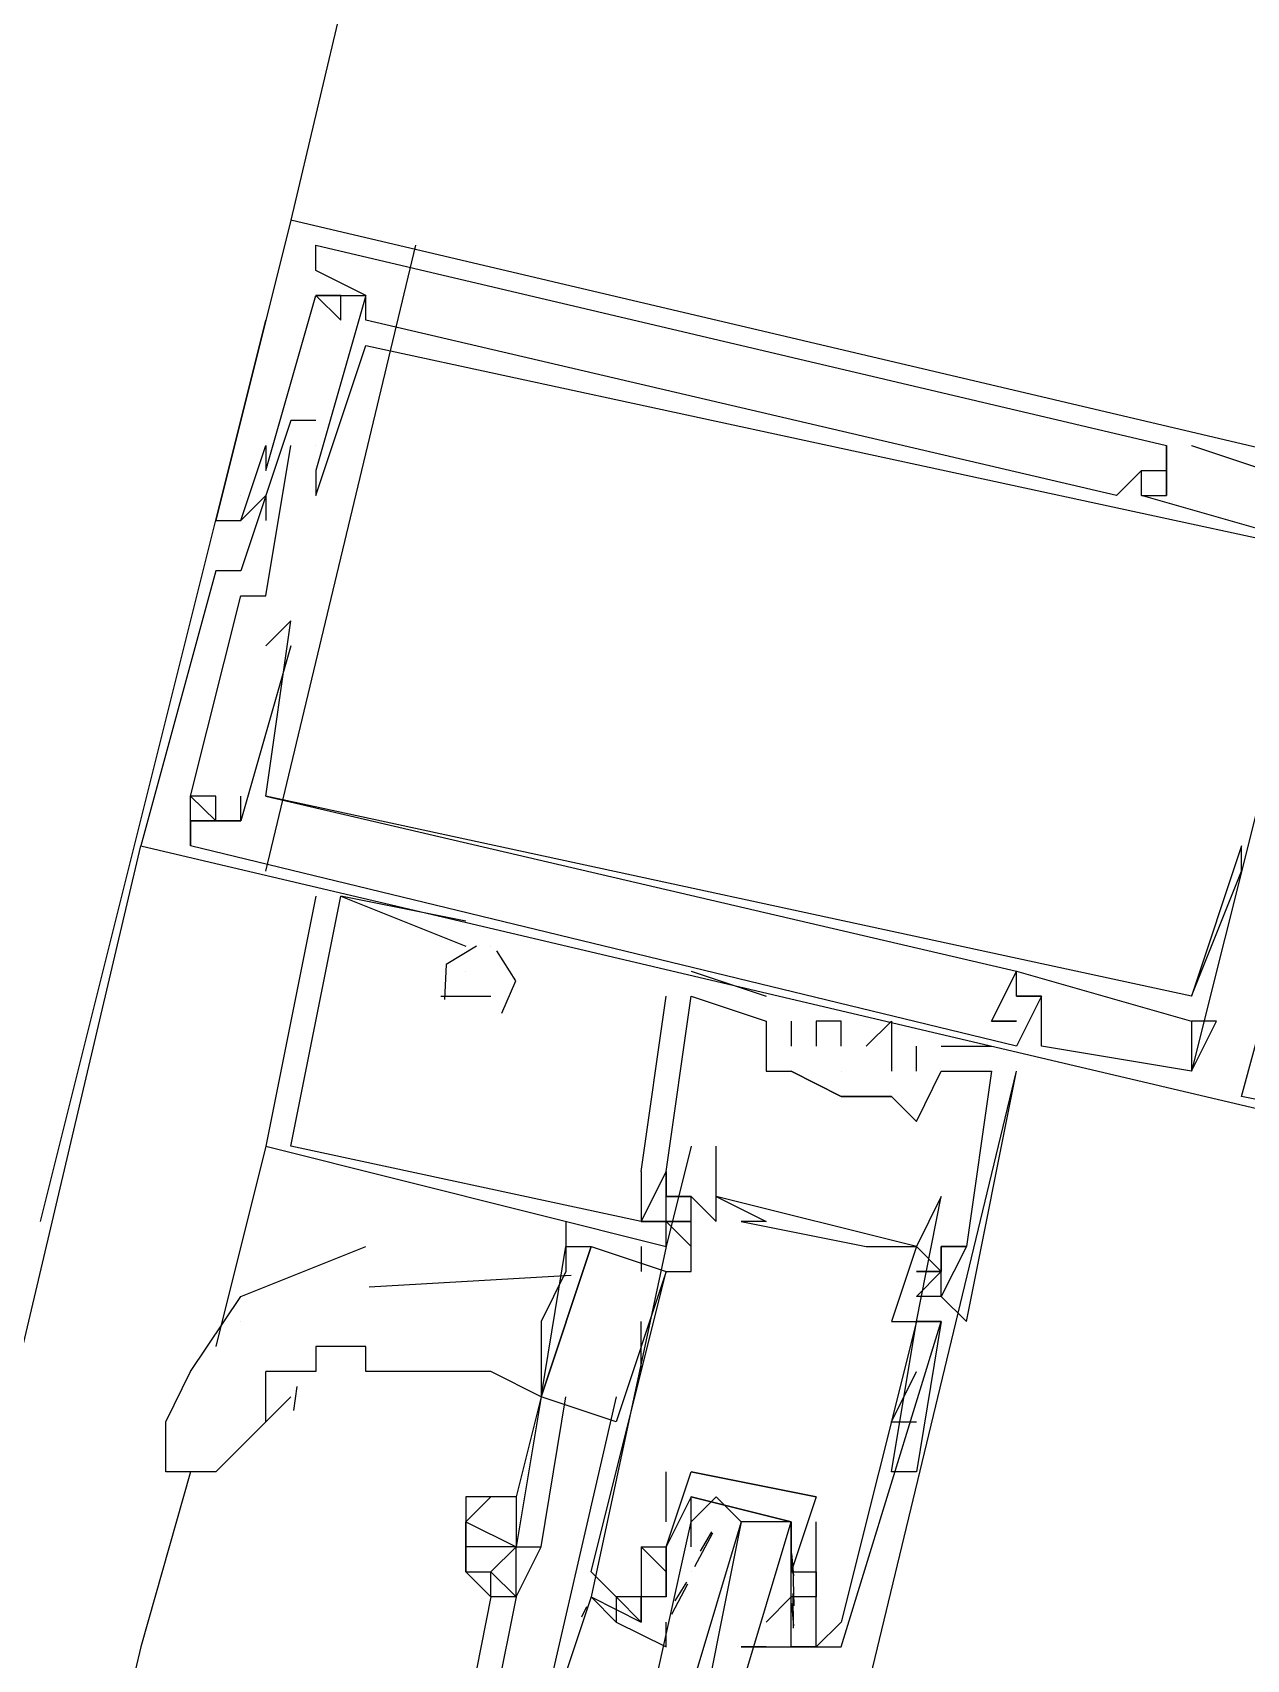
# Model space of a CAD drawing. Header units: feet. Extents: x -84 to 198, y -22 to 181.
# Drawn here: x 88.289 to 88.936, y 22.704 to 23.571 of the extents above; entities that cross this region are included whole.
import ezdxf

# ---------------------------------------------------------------- set-up
doc = ezdxf.new("R2010")
doc.units = ezdxf.units.FT
doc.layers.add('A-LINEA', color=7, linetype='CONTINUOUS')

msp = doc.modelspace()

# ---------------------------------------------------------------- linework, layer by layer
at = {"layer": 'A-LINEA'}
for p, q in [((89.24, 26.9111), (88.4267, 23.4711)), ((88.4267, 23.4711), (88.4267, 23.4711)), ((88.4267, 23.4711), (88.4267, 23.4711)), ((88.4267, 23.4711), (88.4267, 23.4711)), ((88.4133, 23.1244), (88.4933, 23.4578)), ((88.44, 23.4444), (88.44, 23.4578)), ((88.44, 23.4444), (88.44, 23.4578)), ((88.44, 23.4444), (88.44, 23.4578)), ((88.44, 23.4444), (88.44, 23.4444)), ((88.44, 23.4444), (88.44, 23.4444)), ((88.44, 23.4444), (88.44, 23.4444)), ((88.44, 23.4444), (88.44, 23.4444)), ((88.44, 23.4444), (88.44, 23.4444)), ((88.44, 23.4444), (88.44, 23.4444)), ((88.44, 23.4311), (88.44, 23.4311)), ((88.44, 23.4311), (88.44, 23.4311)), ((88.44, 23.4311), (88.44, 23.4311)), ((88.44, 23.4311), (88.44, 23.4311)), ((88.44, 23.4311), (88.44, 23.4311)), ((88.44, 23.4311), (88.44, 23.4311)), ((88.44, 23.4311), (88.44, 23.4311)), ((88.44, 23.4311), (88.44, 23.4311)), ((88.44, 23.4311), (88.44, 23.4311)), ((88.4533, 23.4311), (88.4533, 23.4311)), ((88.4533, 23.4311), (88.4533, 23.4311)), ((88.4533, 23.4311), (88.4533, 23.4311)), ((88.4667, 23.4311), (88.4667, 23.4311)), ((88.4667, 23.4311), (88.4667, 23.4311)), ((88.4667, 23.4311), (88.4667, 23.4311)), ((88.4667, 23.4311), (88.4667, 23.4311)), ((88.4667, 23.4311), (88.4667, 23.4311)), ((88.4667, 23.4311), (88.4667, 23.4311)), ((88.2933, 22.9378), (88.4133, 23.4178)), ((88.4533, 23.4178), (88.4533, 23.4178)), ((88.4533, 23.4178), (88.4533, 23.4178)), ((88.4533, 23.4178), (88.4533, 23.4178)), ((88.4667, 23.4178), (88.4667, 23.4178)), ((88.4667, 23.4178), (88.4667, 23.4178)), ((88.4667, 23.4178), (88.4667, 23.4178)), ((88.4667, 23.4044), (88.4667, 23.4044)), ((88.4667, 23.4044), (88.4667, 23.4044)), ((88.4667, 23.4044), (88.4667, 23.4044)), ((88.4267, 23.3644), (88.4267, 23.3644)), ((88.4267, 23.3644), (88.4267, 23.3644)), ((88.4267, 23.3644), (88.4267, 23.3644)), ((88.44, 23.3644), (88.44, 23.3644)), ((88.44, 23.3644), (88.44, 23.3644)), ((88.44, 23.3644), (88.44, 23.3644)), ((88.4133, 23.3511), (88.4133, 23.3511)), ((88.4133, 23.3511), (88.4133, 23.3511)), ((88.4133, 23.3511), (88.4133, 23.3511)), ((88.4267, 23.3511), (88.4267, 23.3511)), ((88.4267, 23.3511), (88.4267, 23.3511)), ((88.4267, 23.3511), (88.4267, 23.3511)), ((88.44, 23.3511), (88.44, 23.3511)), ((88.44, 23.3511), (88.44, 23.3511)), ((88.44, 23.3511), (88.44, 23.3511)), ((88.44, 23.3511), (88.44, 23.3511)), ((88.44, 23.3511), (88.44, 23.3511)), ((88.44, 23.3511), (88.44, 23.3511)), ((88.8933, 23.3511), (88.8933, 23.3511)), ((88.8933, 23.3511), (88.8933, 23.3511)), ((88.8933, 23.3511), (88.8933, 23.3511)), ((88.8933, 23.3511), (88.8933, 23.3511)), ((88.8933, 23.3511), (88.8933, 23.3511)), ((88.8933, 23.3511), (88.8933, 23.3511)), ((88.9067, 23.3511), (88.9067, 23.3511)), ((88.9067, 23.3511), (88.9067, 23.3511)), ((88.9067, 23.3511), (88.9067, 23.3511)), ((88.4133, 23.3378), (88.4133, 23.3378)), ((88.4133, 23.3378), (88.4133, 23.3378)), ((88.4133, 23.3378), (88.4133, 23.3378)), ((88.44, 23.3378), (88.44, 23.3378)), ((88.44, 23.3378), (88.44, 23.3378)), ((88.44, 23.3378), (88.44, 23.3378)), ((88.88, 23.3378), (88.88, 23.3378)), ((88.88, 23.3378), (88.88, 23.3378)), ((88.88, 23.3378), (88.88, 23.3378)), ((88.88, 23.3378), (88.88, 23.3378)), ((88.88, 23.3378), (88.88, 23.3378)), ((88.88, 23.3378), (88.88, 23.3378)), ((88.8933, 23.3378), (88.8933, 23.3378)), ((88.8933, 23.3378), (88.8933, 23.3378)), ((88.8933, 23.3378), (88.8933, 23.3378)), ((88.4, 23.3244), (88.4, 23.3244)), ((88.4, 23.3244), (88.4, 23.3244)), ((88.4, 23.3244), (88.4, 23.3244)), ((88.4133, 23.3244), (88.4133, 23.3111)), ((88.4133, 23.3244), (88.4133, 23.3244)), ((88.4133, 23.3244), (88.4133, 23.3111)), ((88.4133, 23.3244), (88.4133, 23.3244)), ((88.4133, 23.3244), (88.4133, 23.3111)), ((88.4133, 23.3244), (88.4133, 23.3244)), ((88.44, 23.3244), (88.44, 23.3244)), ((88.44, 23.3244), (88.44, 23.3244)), ((88.44, 23.3244), (88.44, 23.3244)), ((88.8667, 23.3244), (88.8667, 23.3244)), ((88.8667, 23.3244), (88.8667, 23.3244)), ((88.8667, 23.3244), (88.8667, 23.3244)), ((88.88, 23.3244), (88.88, 23.3244)), ((88.88, 23.3244), (88.88, 23.3244)), ((88.88, 23.3244), (88.88, 23.3244)), ((88.88, 23.3244), (88.88, 23.3244)), ((88.88, 23.3244), (88.88, 23.3244)), ((88.88, 23.3244), (88.88, 23.3244)), ((88.8933, 23.3244), (88.8933, 23.3244)), ((88.8933, 23.3244), (88.8933, 23.3244)), ((88.8933, 23.3244), (88.8933, 23.3244)), ((88.8933, 23.3244), (88.8933, 23.3244)), ((88.8933, 23.3244), (88.8933, 23.3244)), ((88.8933, 23.3244), (88.8933, 23.3244)), ((88.3867, 23.3111), (88.3867, 23.3111)), ((88.3867, 23.3111), (88.3867, 23.3111)), ((88.3867, 23.3111), (88.3867, 23.3111)), ((88.4, 23.3111), (88.4, 23.3111)), ((88.4, 23.3111), (88.4, 23.3111)), ((88.4, 23.3111), (88.4, 23.3111)), ((88.4, 23.3111), (88.4, 23.3111)), ((88.4, 23.3111), (88.4, 23.3111)), ((88.4, 23.3111), (88.4, 23.3111)), ((88.4133, 23.3111), (88.4133, 23.3111)), ((88.4133, 23.3111), (88.4133, 23.3111)), ((88.4133, 23.3111), (88.4133, 23.3111)), ((88.3867, 23.2844), (88.3867, 23.2844)), ((88.3867, 23.2844), (88.3867, 23.2844)), ((88.3867, 23.2844), (88.3867, 23.2844)), ((88.4, 23.2844), (88.4, 23.2844)), ((88.4, 23.2844), (88.4, 23.2844)), ((88.4, 23.2844), (88.4, 23.2844)), ((88.4, 23.2711), (88.4, 23.2711)), ((88.4, 23.2711), (88.4, 23.2711)), ((88.4, 23.2711), (88.4, 23.2711)), ((88.4133, 23.2711), (88.4133, 23.2711)), ((88.4133, 23.2711), (88.4133, 23.2711)), ((88.4133, 23.2711), (88.4133, 23.2711)), ((88.4267, 23.2578), (88.4267, 23.2578)), ((88.4267, 23.2578), (88.4267, 23.2578)), ((88.4267, 23.2578), (88.4267, 23.2578)), ((88.4133, 23.2444), (88.4133, 23.2444)), ((88.4133, 23.2444), (88.4133, 23.2444)), ((88.4133, 23.2444), (88.4133, 23.2444)), ((88.4267, 23.2444), (88.4267, 23.2444)), ((88.4267, 23.2444), (88.4267, 23.2444)), ((88.4267, 23.2444), (88.4267, 23.2444)), ((88.3733, 23.1644), (88.3733, 23.1644)), ((88.3733, 23.1644), (88.3733, 23.1644)), ((88.3733, 23.1644), (88.3733, 23.1644)), ((88.3733, 23.1644), (88.3733, 23.1644)), ((88.3733, 23.1644), (88.3733, 23.1644)), ((88.3733, 23.1644), (88.3733, 23.1644)), ((88.3867, 23.1644), (88.3867, 23.1644)), ((88.3867, 23.1644), (88.3867, 23.1644)), ((88.3867, 23.1644), (88.3867, 23.1644)), ((88.4, 23.1644), (88.4, 23.1644)), ((88.4, 23.1644), (88.4, 23.1644)), ((88.4, 23.1644), (88.4, 23.1644)), ((88.4133, 23.1644), (88.4133, 23.1644)), ((88.4133, 23.1644), (88.4133, 23.1644)), ((88.4133, 23.1644), (88.4133, 23.1644)), ((88.4133, 23.1644), (88.4133, 23.1644)), ((88.4133, 23.1644), (88.4133, 23.1644)), ((88.4133, 23.1644), (88.4133, 23.1644)), ((88.3733, 23.1511), (88.3733, 23.1511)), ((88.3733, 23.1511), (88.3733, 23.1511)), ((88.3733, 23.1511), (88.3733, 23.1511)), ((88.3733, 23.1511), (88.3733, 23.1511)), ((88.3733, 23.1511), (88.3733, 23.1511)), ((88.3733, 23.1511), (88.3733, 23.1511)), ((88.3733, 23.1511), (88.3733, 23.1511)), ((88.3733, 23.1511), (88.3733, 23.1511)), ((88.3733, 23.1511), (88.3733, 23.1511)), ((88.3867, 23.1511), (88.3867, 23.1511)), ((88.3867, 23.1511), (88.3867, 23.1511)), ((88.3867, 23.1511), (88.3867, 23.1511)), ((88.4, 23.1511), (88.4, 23.1511)), ((88.4, 23.1511), (88.4, 23.1511)), ((88.4, 23.1511), (88.4, 23.1511)), ((88.4, 23.1511), (88.4, 23.1511)), ((88.4, 23.1511), (88.4, 23.1511)), ((88.4, 23.1511), (88.4, 23.1511)), ((86.6267, 15.8444), (88.3467, 23.1378)), ((88.3467, 23.1378), (88.3467, 23.1378)), ((88.3467, 23.1378), (88.3467, 23.1378)), ((88.3467, 23.1378), (88.3467, 23.1378)), ((88.3733, 23.1378), (88.3733, 23.1378)), ((88.3733, 23.1378), (88.3733, 23.1378)), ((88.3733, 23.1378), (88.3733, 23.1378)), ((88.3733, 23.1378), (88.3733, 23.1378)), ((88.3733, 23.1378), (88.3733, 23.1378)), ((88.3733, 23.1378), (88.3733, 23.1378)), ((88.9333, 23.1378), (88.9333, 23.1378)), ((88.9333, 23.1378), (88.9333, 23.1378)), ((88.9333, 23.1378), (88.9333, 23.1378)), ((88.9333, 23.1244), (88.9333, 23.1244)), ((88.9333, 23.1244), (88.9333, 23.1244)), ((88.9333, 23.1244), (88.9333, 23.1244)), ((88.44, 23.1111), (88.44, 23.1111)), ((88.44, 23.1111), (88.44, 23.1111)), ((88.44, 23.1111), (88.44, 23.1111)), ((88.52, 23.0978), (88.4533, 23.1111)), ((88.4533, 23.1111), (88.4533, 23.1111)), ((88.4533, 23.1111), (88.4533, 23.1111)), ((88.52, 23.0978), (88.4533, 23.1111)), ((88.4533, 23.1111), (88.4533, 23.1111)), ((88.4533, 23.1111), (88.4533, 23.1111)), ((88.52, 23.0978), (88.4533, 23.1111)), ((88.4533, 23.1111), (88.4533, 23.1111)), ((88.4533, 23.1111), (88.4533, 23.1111)), ((88.52, 23.0978), (88.52, 23.0978)), ((88.52, 23.0978), (88.52, 23.0978)), ((88.52, 23.0978), (88.52, 23.0978)), ((88.52, 23.0844), (88.52, 23.0844)), ((88.52, 23.0844), (88.52, 23.0844)), ((88.52, 23.0844), (88.52, 23.0844)), ((88.52, 23.0844), (88.52, 23.0844)), ((88.52, 23.0844), (88.52, 23.0844)), ((88.52, 23.0844), (88.52, 23.0844)), ((88.5333, 23.0844), (88.5333, 23.0844)), ((88.5333, 23.0844), (88.5333, 23.0844)), ((88.5333, 23.0844), (88.5333, 23.0844)), ((88.5333, 23.0844), (88.5333, 23.0844)), ((88.5333, 23.0844), (88.5333, 23.0844)), ((88.5333, 23.0844), (88.5333, 23.0844)), ((88.52, 23.0711), (88.52, 23.0711)), ((88.52, 23.0711), (88.52, 23.0711)), ((88.52, 23.0711), (88.52, 23.0711)), ((88.64, 23.0711), (88.68, 23.0578)), ((88.64, 23.0711), (88.64, 23.0711)), ((88.64, 23.0711), (88.68, 23.0578)), ((88.64, 23.0711), (88.64, 23.0711)), ((88.64, 23.0711), (88.68, 23.0578)), ((88.64, 23.0711), (88.64, 23.0711)), ((88.8133, 23.0711), (88.8133, 23.0711)), ((88.8133, 23.0711), (88.8133, 23.0711)), ((88.8133, 23.0711), (88.8133, 23.0711)), ((88.8133, 23.0711), (88.8133, 23.0711)), ((88.8133, 23.0711), (88.8133, 23.0711)), ((88.8133, 23.0711), (88.8133, 23.0711)), ((88.5067, 23.0578), (88.52, 23.0578)), ((88.5067, 23.0578), (88.5067, 23.0578)), ((88.5067, 23.0578), (88.52, 23.0578)), ((88.5067, 23.0578), (88.5067, 23.0578)), ((88.5067, 23.0578), (88.52, 23.0578)), ((88.5067, 23.0578), (88.5067, 23.0578)), ((88.52, 23.0578), (88.5333, 23.0578)), ((88.52, 23.0578), (88.52, 23.0578)), ((88.52, 23.0578), (88.5333, 23.0578)), ((88.52, 23.0578), (88.52, 23.0578)), ((88.52, 23.0578), (88.5333, 23.0578)), ((88.52, 23.0578), (88.52, 23.0578)), ((88.5333, 23.0578), (88.5333, 23.0578)), ((88.5333, 23.0578), (88.5333, 23.0578)), ((88.5333, 23.0578), (88.5333, 23.0578)), ((88.6133, 22.9644), (88.6267, 23.0578)), ((88.6133, 22.9644), (88.6267, 23.0578)), ((88.6133, 22.9644), (88.6267, 23.0578)), ((88.6267, 23.0578), (88.6267, 23.0578)), ((88.6267, 23.0578), (88.6267, 23.0578)), ((88.6267, 23.0578), (88.6267, 23.0578)), ((88.64, 23.0578), (88.64, 23.0578)), ((88.64, 23.0578), (88.64, 23.0578)), ((88.64, 23.0578), (88.64, 23.0578)), ((88.64, 23.0578), (88.64, 23.0578)), ((88.64, 23.0578), (88.64, 23.0578)), ((88.64, 23.0578), (88.64, 23.0578)), ((88.68, 23.0578), (88.68, 23.0578)), ((88.68, 23.0578), (88.68, 23.0578)), ((88.68, 23.0578), (88.68, 23.0578)), ((88.8133, 23.0578), (88.8133, 23.0578)), ((88.8133, 23.0578), (88.8133, 23.0578)), ((88.8133, 23.0578), (88.8133, 23.0578)), ((88.8133, 23.0578), (88.8133, 23.0578)), ((88.8133, 23.0578), (88.8133, 23.0578)), ((88.8133, 23.0578), (88.8133, 23.0578)), ((88.8267, 23.0578), (88.8267, 23.0578)), ((88.8267, 23.0578), (88.8267, 23.0578)), ((88.8267, 23.0578), (88.8267, 23.0578)), ((88.8267, 23.0578), (88.8267, 23.0578)), ((88.8267, 23.0578), (88.8267, 23.0578)), ((88.8267, 23.0578), (88.8267, 23.0578)), ((88.9067, 23.0578), (88.9067, 23.0578)), ((88.9067, 23.0578), (88.9067, 23.0578)), ((88.9067, 23.0578), (88.9067, 23.0578)), ((88.9067, 23.0578), (88.9067, 23.0578)), ((88.9067, 23.0578), (88.9067, 23.0578)), ((88.9067, 23.0578), (88.9067, 23.0578)), ((88.68, 23.0444), (88.68, 23.0444)), ((88.68, 23.0444), (88.68, 23.0444)), ((88.68, 23.0444), (88.68, 23.0444)), ((88.68, 23.0444), (88.68, 23.0444)), ((88.68, 23.0444), (88.68, 23.0444)), ((88.68, 23.0444), (88.68, 23.0444)), ((88.6933, 23.0444), (88.6933, 23.0444)), ((88.6933, 23.0444), (88.6933, 23.0444)), ((88.6933, 23.0444), (88.6933, 23.0444)), ((88.7067, 23.0444), (88.7067, 23.0444)), ((88.7067, 23.0444), (88.7067, 23.0444)), ((88.7067, 23.0444), (88.7067, 23.0444)), ((88.72, 23.0444), (88.72, 23.0444)), ((88.72, 23.0444), (88.72, 23.0444)), ((88.72, 23.0444), (88.72, 23.0444)), ((88.7467, 23.0444), (88.7467, 23.0444)), ((88.7467, 23.0444), (88.7467, 23.0444)), ((88.7467, 23.0444), (88.7467, 23.0444)), ((88.8, 23.0444), (88.8, 23.0444)), ((88.8, 23.0444), (88.8, 23.0444)), ((88.8, 23.0444), (88.8, 23.0444)), ((88.8133, 23.0444), (88.8133, 23.0444)), ((88.8133, 23.0444), (88.8133, 23.0444)), ((88.8133, 23.0444), (88.8133, 23.0444)), ((88.9067, 23.0444), (88.9067, 23.0444)), ((88.9067, 23.0444), (88.9067, 23.0444)), ((88.9067, 23.0444), (88.9067, 23.0444)), ((88.9067, 23.0444), (88.9067, 23.0444)), ((88.9067, 23.0444), (88.9067, 23.0444)), ((88.9067, 23.0444), (88.9067, 23.0444)), ((88.92, 23.0444), (88.92, 23.0444)), ((88.92, 23.0444), (88.92, 23.0444)), ((88.92, 23.0444), (88.92, 23.0444)), ((88.6933, 23.0311), (88.6933, 23.0311)), ((88.6933, 23.0311), (88.6933, 23.0311)), ((88.6933, 23.0311), (88.6933, 23.0311)), ((88.7067, 23.0311), (88.7067, 23.0311)), ((88.7067, 23.0311), (88.7067, 23.0311)), ((88.7067, 23.0311), (88.7067, 23.0311)), ((88.72, 23.0311), (88.72, 23.0311)), ((88.72, 23.0311), (88.72, 23.0311)), ((88.72, 23.0311), (88.72, 23.0311)), ((88.7333, 23.0311), (88.7333, 23.0311)), ((88.7333, 23.0311), (88.7333, 23.0311)), ((88.7333, 23.0311), (88.7333, 23.0311)), ((88.76, 23.0178), (88.76, 23.0311)), ((88.76, 23.0311), (88.76, 23.0311)), ((88.76, 23.0178), (88.76, 23.0311)), ((88.76, 23.0311), (88.76, 23.0311)), ((88.76, 23.0178), (88.76, 23.0311)), ((88.76, 23.0311), (88.76, 23.0311)), ((88.7733, 23.0311), (88.7733, 23.0311)), ((88.7733, 23.0311), (88.7733, 23.0311)), ((88.7733, 23.0311), (88.7733, 23.0311)), ((88.8, 23.0311), (88.8, 23.0311)), ((88.8, 23.0311), (88.8, 23.0311)), ((88.8, 23.0311), (88.8, 23.0311)), ((88.8133, 23.0311), (88.8133, 23.0311)), ((88.8133, 23.0311), (88.8133, 23.0311)), ((88.8133, 23.0311), (88.8133, 23.0311)), ((88.8267, 23.0311), (88.8267, 23.0311)), ((88.8267, 23.0311), (88.8267, 23.0311)), ((88.8267, 23.0311), (88.8267, 23.0311)), ((88.68, 23.0178), (88.68, 23.0178)), ((88.68, 23.0178), (88.68, 23.0178)), ((88.68, 23.0178), (88.68, 23.0178)), ((88.6933, 23.0178), (88.6933, 23.0178)), ((88.6933, 23.0178), (88.6933, 23.0178)), ((88.6933, 23.0178), (88.6933, 23.0178)), ((88.6933, 23.0178), (88.6933, 23.0178)), ((88.72, 23.0178), (88.72, 23.0178)), ((88.72, 23.0178), (88.72, 23.0178)), ((88.72, 23.0178), (88.72, 23.0178)), ((88.72, 22.6311), (88.8133, 23.0178)), ((88.7467, 23.0178), (88.7467, 23.0178)), ((88.7467, 23.0178), (88.7467, 23.0178)), ((88.7467, 23.0178), (88.7467, 23.0178)), ((88.76, 23.0178), (88.76, 23.0178)), ((88.76, 23.0178), (88.76, 23.0178)), ((88.76, 23.0178), (88.76, 23.0178)), ((88.7733, 23.0178), (88.7733, 23.0178)), ((88.7733, 23.0178), (88.7733, 23.0178)), ((88.7733, 23.0178), (88.7733, 23.0178)), ((88.8, 23.0178), (88.8, 23.0178)), ((88.8, 23.0178), (88.8, 23.0178)), ((88.8, 23.0178), (88.8, 23.0178)), ((88.8, 23.0178), (88.8, 23.0178)), ((88.8, 23.0178), (88.8, 23.0178)), ((88.8, 23.0178), (88.8, 23.0178)), ((88.8133, 23.0178), (88.8133, 23.0178)), ((88.8133, 23.0178), (88.8133, 23.0178)), ((88.8133, 23.0178), (88.8133, 23.0178)), ((88.9067, 23.0178), (88.9067, 23.0178)), ((88.9067, 23.0178), (88.9067, 23.0178)), ((88.9067, 23.0178), (88.9067, 23.0178)), ((88.9067, 23.0178), (88.9067, 23.0178)), ((88.9067, 23.0178), (88.9067, 23.0178)), ((88.9067, 23.0178), (88.9067, 23.0178)), ((88.72, 23.0044), (88.72, 23.0044)), ((88.72, 23.0044), (88.72, 23.0044)), ((88.72, 23.0044), (88.72, 23.0044)), ((88.72, 23.0044), (88.72, 23.0044)), ((88.72, 23.0044), (88.72, 23.0044)), ((88.7467, 23.0044), (88.7467, 23.0044)), ((88.7467, 23.0044), (88.7467, 23.0044)), ((88.7467, 23.0044), (88.7467, 23.0044)), ((88.9333, 23.0044), (88.9333, 23.0044)), ((88.9333, 23.0044), (88.9333, 23.0044)), ((88.9333, 23.0044), (88.9333, 23.0044)), ((88.76, 22.9911), (88.76, 22.9911)), ((88.76, 22.9911), (88.76, 22.9911)), ((88.76, 22.9911), (88.76, 22.9911)), ((88.4133, 22.9778), (88.3867, 22.8711)), ((88.4133, 22.9778), (88.4133, 22.9778)), ((88.4133, 22.9778), (88.4133, 22.9778)), ((88.4133, 22.9778), (88.4133, 22.9778)), ((88.4133, 22.9778), (88.4133, 22.9778)), ((88.4133, 22.9778), (88.4133, 22.9778)), ((88.4133, 22.9778), (88.4133, 22.9778)), ((88.4267, 22.9778), (88.4267, 22.9778)), ((88.4267, 22.9778), (88.4267, 22.9778)), ((88.4267, 22.9778), (88.4267, 22.9778)), ((88.64, 22.9778), (88.6267, 22.9244)), ((88.64, 22.9778), (88.64, 22.9778)), ((88.6533, 22.9778), (88.6533, 22.9778)), ((88.6133, 22.9644), (88.6133, 22.9644)), ((88.6133, 22.9644), (88.6133, 22.9644)), ((88.6133, 22.9644), (88.6133, 22.9644)), ((88.6267, 22.9644), (88.6267, 22.9644)), ((88.6267, 22.9644), (88.6267, 22.9644)), ((88.6267, 22.9644), (88.6267, 22.9644)), ((88.6267, 22.9644), (88.6267, 22.9644)), ((88.6267, 22.9644), (88.6267, 22.9644)), ((88.6267, 22.9644), (88.6267, 22.9644)), ((88.6267, 22.9644), (88.6267, 22.9644)), ((88.6267, 22.9644), (88.6267, 22.9644)), ((88.6267, 22.9644), (88.6267, 22.9644)), ((88.6267, 22.9511), (88.64, 22.9511)), ((88.6267, 22.9511), (88.64, 22.9511)), ((88.6267, 22.9511), (88.6267, 22.9511)), ((88.6267, 22.9511), (88.6267, 22.9511)), ((88.6267, 22.9511), (88.64, 22.9511)), ((88.6267, 22.9511), (88.64, 22.9511)), ((88.6267, 22.9511), (88.6267, 22.9511)), ((88.6267, 22.9511), (88.6267, 22.9511)), ((88.6267, 22.9511), (88.64, 22.9511)), ((88.6267, 22.9511), (88.64, 22.9511)), ((88.6267, 22.9511), (88.6267, 22.9511)), ((88.6267, 22.9511), (88.6267, 22.9511)), ((88.64, 22.9511), (88.64, 22.9511)), ((88.6533, 22.9511), (88.6533, 22.9511)), ((88.6533, 22.9511), (88.6533, 22.9511)), ((88.76, 22.9244), (88.6533, 22.9511)), ((88.76, 22.9244), (88.6533, 22.9511)), ((88.76, 22.9244), (88.6533, 22.9511)), ((88.7733, 22.9511), (88.7733, 22.9511)), ((88.5733, 22.9378), (88.5733, 22.9244)), ((88.6133, 22.9378), (88.6133, 22.9378)), ((88.6133, 22.9378), (88.6133, 22.9378)), ((88.6133, 22.9378), (88.6133, 22.9378)), ((88.6133, 22.9378), (88.6133, 22.9378)), ((88.6133, 22.9378), (88.6133, 22.9378)), ((88.6133, 22.9378), (88.6133, 22.9378)), ((88.6267, 22.9378), (88.64, 22.9244)), ((88.6267, 22.9378), (88.6267, 22.9378)), ((88.6267, 22.9378), (88.64, 22.9244)), ((88.6267, 22.9378), (88.6267, 22.9378)), ((88.6267, 22.9378), (88.64, 22.9244)), ((88.6267, 22.9378), (88.6267, 22.9378)), ((88.6533, 22.9378), (88.6533, 22.9378)), ((88.6667, 22.9378), (88.6667, 22.9378)), ((88.68, 22.9378), (88.68, 22.9378)), ((88.6133, 22.9244), (88.6133, 22.9111)), ((88.6267, 22.9244), (88.6267, 22.9244)), ((88.6267, 22.9244), (88.6267, 22.9244)), ((88.6267, 22.9244), (88.6267, 22.9244)), ((88.6267, 22.9244), (88.6267, 22.9244)), ((88.6267, 22.9244), (88.6267, 22.9244)), ((88.7333, 22.9244), (88.7333, 22.9244)), ((88.7467, 22.9244), (88.7467, 22.9244)), ((88.76, 22.9244), (88.76, 22.9244)), ((88.76, 22.9244), (88.76, 22.9244)), ((88.7733, 22.9244), (88.7733, 22.9244)), ((88.7733, 22.9244), (88.7733, 22.9244)), ((88.7733, 22.9244), (88.7733, 22.9244)), ((88.7733, 22.9244), (88.7733, 22.9244)), ((88.7733, 22.9244), (88.7733, 22.9244)), ((88.7733, 22.9244), (88.7733, 22.9244)), ((88.7733, 22.9111), (88.7733, 22.9244)), ((88.7733, 22.9111), (88.7733, 22.9244)), ((88.7867, 22.9244), (88.7867, 22.9244)), ((88.7867, 22.9244), (88.7867, 22.9244)), ((88.7867, 22.9244), (88.7867, 22.9244)), ((88.7867, 22.9244), (88.7867, 22.9244)), ((88.7867, 22.9244), (88.7867, 22.9244)), ((88.7867, 22.9244), (88.7867, 22.9244)), ((88.576, 22.909), (88.4684, 22.9028)), ((88.6267, 22.9111), (88.6, 22.8311)), ((88.6267, 22.9111), (88.6267, 22.9111)), ((88.64, 22.9111), (88.64, 22.9111)), ((88.7733, 22.9111), (88.7733, 22.9111)), ((88.7733, 22.9111), (88.7733, 22.9111)), ((88.7733, 22.9111), (88.7733, 22.9111)), ((88.7733, 22.9111), (88.7733, 22.9111)), ((88.7733, 22.8978), (88.76, 22.8978)), ((88.7733, 22.8978), (88.76, 22.8978)), ((88.7733, 22.8978), (88.7733, 22.8978)), ((88.7733, 22.8978), (88.7733, 22.8978)), ((88.7733, 22.8978), (88.7733, 22.8978)), ((88.4, 22.8844), (88.4, 22.8844)), ((88.6133, 22.8578), (88.6133, 22.8844)), ((88.7467, 22.8844), (88.7467, 22.8844)), ((88.7467, 22.8044), (88.76, 22.8844)), ((88.7467, 22.8044), (88.76, 22.8844)), ((88.76, 22.8844), (88.76, 22.8844)), ((88.76, 22.8844), (88.76, 22.8844)), ((88.7733, 22.8844), (88.7733, 22.8844)), ((88.7867, 22.8844), (88.7867, 22.8844)), ((88.7867, 22.8844), (88.7867, 22.8844)), ((88.7867, 22.8844), (88.7867, 22.8844)), ((88.7733, 22.8711), (88.7733, 22.8711)), ((88.4133, 22.8311), (88.4133, 22.8578)), ((88.7467, 22.8311), (88.76, 22.8578)), ((88.76, 22.8578), (88.76, 22.8578)), ((88.4299, 22.8499), (88.4281, 22.8371)), ((88.4267, 22.8444), (88.4133, 22.8311)), ((88.56, 22.8444), (88.5467, 22.7911)), ((88.6, 22.8444), (88.56, 22.6711)), ((88.56, 22.8444), (88.56, 22.8444)), ((88.56, 22.8444), (88.56, 22.8444)), ((88.56, 22.8444), (88.56, 22.8444)), ((88.7467, 22.8311), (88.76, 22.8311)), ((88.3733, 22.8044), (88.3467, 22.7111)), ((88.6267, 22.7778), (88.6267, 22.8044)), ((88.6267, 22.8044), (88.6267, 22.8044)), ((88.64, 22.8044), (88.64, 22.8044)), ((88.64, 22.8044), (88.64, 22.8044)), ((88.76, 22.8044), (88.76, 22.8044)), ((88.7067, 22.7911), (88.7067, 22.7911)), ((88.7067, 22.7911), (88.7067, 22.7911)), ((88.6267, 22.7778), (88.6267, 22.7778)), ((88.64, 22.7778), (88.64, 22.7778)), ((88.6667, 22.7778), (88.6667, 22.7778)), ((88.7067, 22.7778), (88.7067, 22.7778)), ((88.642, 22.754), (88.6516, 22.7719)), ((88.6449, 22.7622), (88.6511, 22.7724)), ((88.6133, 22.7644), (88.6133, 22.7644)), ((88.6133, 22.7644), (88.6133, 22.7644)), ((88.6267, 22.7644), (88.6267, 22.7644)), ((88.6267, 22.7644), (88.6267, 22.7644)), ((88.6267, 22.7644), (88.6267, 22.7644)), ((88.6933, 22.7644), (88.6933, 22.7644)), ((88.6935, 22.7609), (88.6945, 22.749)), ((88.5867, 22.7511), (88.5867, 22.7511)), ((88.6267, 22.7511), (88.6267, 22.7511)), ((88.6267, 22.7511), (88.6267, 22.7511)), ((88.6267, 22.7378), (88.6267, 22.7511)), ((88.64, 22.7511), (88.64, 22.7511)), ((88.6933, 22.7511), (88.6933, 22.7511)), ((88.6942, 22.7534), (88.6948, 22.733)), ((88.7067, 22.7511), (88.7067, 22.7511)), ((88.7067, 22.7511), (88.7067, 22.7511)), ((88.6297, 22.7286), (88.6382, 22.7448)), ((88.6315, 22.7356), (88.6377, 22.7457)), ((88.5333, 22.7378), (88.52, 22.6711)), ((88.5467, 22.7378), (88.5333, 22.6711)), ((88.5818, 22.7271), (88.5845, 22.7327)), ((88.5818, 22.7271), (88.5845, 22.7327)), ((88.5818, 22.7271), (88.5845, 22.7327)), ((88.5867, 22.7378), (88.5867, 22.7378)), ((88.6, 22.7378), (88.6, 22.7378)), ((88.6, 22.7378), (88.6, 22.7378)), ((88.6, 22.7378), (88.6, 22.7378)), ((88.6, 22.7378), (88.6, 22.7378)), ((88.6133, 22.7378), (88.6133, 22.7378)), ((88.6133, 22.7378), (88.6133, 22.7378)), ((88.6267, 22.7378), (88.6267, 22.7378)), ((88.6267, 22.7378), (88.6267, 22.7378)), ((88.6933, 22.7378), (88.68, 22.7244)), ((88.68, 22.7378), (88.68, 22.7378)), ((88.6933, 22.7378), (88.6933, 22.7378)), ((88.6935, 22.7342), (88.6945, 22.7223)), ((88.6941, 22.7395), (88.6944, 22.7212)), ((88.7067, 22.7378), (88.7067, 22.7378)), ((88.6133, 22.7244), (88.6133, 22.7244)), ((88.68, 22.7244), (88.68, 22.7244)), ((88.68, 22.7244), (88.68, 22.7244)), ((88.72, 22.7244), (88.72, 22.7244)), ((88.3467, 22.7111), (87.5867, 19.4978)), ((88.6933, 22.7111), (88.6933, 22.7111)), ((88.7067, 22.7111), (88.7067, 22.7111)), ((88.72, 22.7111), (88.72, 22.7111))]:
    msp.add_line(p, q, dxfattribs=at)
for points in [[(89.1067, 23.2978), (89.1067, 23.3111), (88.4267, 23.4711), (88.3867, 23.3111), (88.4, 23.3111)], [(89.1067, 23.2978), (89.1067, 23.3111), (88.4267, 23.4711), (88.3867, 23.3111), (88.4, 23.3111)], [(89.1067, 23.2978), (89.1067, 23.3111), (88.4267, 23.4711), (88.3867, 23.3111), (88.4, 23.3111)], [(88.44, 23.4578), (88.8933, 23.3511), (88.8933, 23.3244)], [(88.44, 23.4578), (88.8933, 23.3511), (88.8933, 23.3244)], [(88.44, 23.4578), (88.8933, 23.3511), (88.8933, 23.3244)], [(88.88, 23.3378), (88.8667, 23.3244), (88.4667, 23.4178), (88.4667, 23.4311), (88.44, 23.4444)], [(88.88, 23.3378), (88.8667, 23.3244), (88.4667, 23.4178), (88.4667, 23.4311), (88.44, 23.4444)], [(88.88, 23.3378), (88.8667, 23.3244), (88.4667, 23.4178), (88.4667, 23.4311), (88.44, 23.4444)], [(88.4133, 23.3244), (88.4, 23.3111), (88.4133, 23.3511), (88.4133, 23.3378), (88.44, 23.4311), (88.4533, 23.4178), (88.4533, 23.4311), (88.44, 23.4311)], [(88.4133, 23.3244), (88.4, 23.3111), (88.4133, 23.3511), (88.4133, 23.3378), (88.44, 23.4311), (88.4533, 23.4178), (88.4533, 23.4311), (88.44, 23.4311)], [(88.4133, 23.3244), (88.4, 23.3111), (88.4133, 23.3511), (88.4133, 23.3378), (88.44, 23.4311), (88.4533, 23.4178), (88.4533, 23.4311), (88.44, 23.4311)], [(88.44, 23.4311), (88.4667, 23.4311), (88.44, 23.3378), (88.44, 23.3244), (88.4667, 23.4044), (88.96, 23.2978), (88.9467, 23.2044), (88.9467, 23.2044), (88.96, 23.2178), (88.9467, 23.2178), (88.9733, 23.2978)], [(88.44, 23.4311), (88.4667, 23.4311), (88.44, 23.3378), (88.44, 23.3244), (88.4667, 23.4044), (88.96, 23.2978), (88.9467, 23.2044), (88.9467, 23.2044), (88.96, 23.2178), (88.9467, 23.2178), (88.9733, 23.2978)], [(88.44, 23.4311), (88.4667, 23.4311), (88.44, 23.3378), (88.44, 23.3244), (88.4667, 23.4044), (88.96, 23.2978), (88.9467, 23.2044), (88.9467, 23.2044), (88.96, 23.2178), (88.9467, 23.2178), (88.9733, 23.2978)], [(88.44, 23.3644), (88.4267, 23.3644), (88.4, 23.2844), (88.3867, 23.2844), (88.3467, 23.1378), (89.0267, 22.9778)], [(88.44, 23.3644), (88.4267, 23.3644), (88.4, 23.2844), (88.3867, 23.2844), (88.3467, 23.1378), (89.0267, 22.9778)], [(88.44, 23.3644), (88.4267, 23.3644), (88.4, 23.2844), (88.3867, 23.2844), (88.3467, 23.1378), (89.0267, 22.9778)], [(88.3733, 23.1644), (88.3867, 23.1511), (88.3867, 23.1644), (88.3733, 23.1644), (88.4, 23.2711), (88.4133, 23.2711), (88.4267, 23.3511)], [(88.3733, 23.1644), (88.3867, 23.1511), (88.3867, 23.1644), (88.3733, 23.1644), (88.4, 23.2711), (88.4133, 23.2711), (88.4267, 23.3511)], [(88.3733, 23.1644), (88.3867, 23.1511), (88.3867, 23.1644), (88.3733, 23.1644), (88.4, 23.2711), (88.4133, 23.2711), (88.4267, 23.3511)], [(88.88, 23.3244), (88.8933, 23.3244), (88.8933, 23.3511)], [(88.88, 23.3244), (88.8933, 23.3244), (88.8933, 23.3511)], [(88.88, 23.3244), (88.8933, 23.3244), (88.8933, 23.3511)], [(88.9067, 23.3511), (88.9867, 23.3244), (88.9733, 23.2711), (88.9867, 23.2711)], [(88.9067, 23.3511), (88.9867, 23.3244), (88.9733, 23.2711), (88.9867, 23.2711)], [(88.9067, 23.3511), (88.9867, 23.3244), (88.9733, 23.2711), (88.9867, 23.2711)], [(88.9733, 23.3244), (88.9733, 23.2978), (88.88, 23.3244), (88.88, 23.3378), (88.8933, 23.3378)], [(88.9733, 23.3244), (88.9733, 23.2978), (88.88, 23.3244), (88.88, 23.3378), (88.8933, 23.3378)], [(88.9733, 23.3244), (88.9733, 23.2978), (88.88, 23.3244), (88.88, 23.3378), (88.8933, 23.3378)], [(88.9067, 23.0578), (88.9333, 23.1244), (88.9333, 23.1378), (88.9333, 23.1378), (88.9067, 23.0578), (88.4133, 23.1644), (88.4267, 23.2578), (88.4133, 23.2444)], [(88.9067, 23.0578), (88.9333, 23.1244), (88.9333, 23.1378), (88.9333, 23.1378), (88.9067, 23.0578), (88.4133, 23.1644), (88.4267, 23.2578), (88.4133, 23.2444)], [(88.9067, 23.0578), (88.9333, 23.1244), (88.9333, 23.1378), (88.9333, 23.1378), (88.9067, 23.0578), (88.4133, 23.1644), (88.4267, 23.2578), (88.4133, 23.2444)], [(88.4267, 23.2444), (88.4, 23.1511), (88.3733, 23.1511), (88.3733, 23.1378), (88.3733, 23.1511), (88.4, 23.1511), (88.4, 23.1644)], [(88.4267, 23.2444), (88.4, 23.1511), (88.3733, 23.1511), (88.3733, 23.1378), (88.3733, 23.1511), (88.4, 23.1511), (88.4, 23.1644)], [(88.4267, 23.2444), (88.4, 23.1511), (88.3733, 23.1511), (88.3733, 23.1378), (88.3733, 23.1511), (88.4, 23.1511), (88.4, 23.1644)], [(89, 22.9911), (88.9333, 23.0044), (88.9733, 23.1511), (88.96, 23.1511), (88.9467, 23.1511), (88.96, 23.1911), (88.9733, 23.1911), (88.9733, 23.2044), (88.96, 23.2044), (88.9733, 23.2311), (88.9733, 23.2178), (88.9733, 23.2311), (88.96, 23.2311), (88.9067, 23.0178), (88.8267, 23.0311), (88.8267, 23.0578), (88.8133, 23.0578), (88.8267, 23.0578), (88.8133, 23.0311), (88.3733, 23.1378), (88.3733, 23.1644)], [(89, 22.9911), (88.9333, 23.0044), (88.9733, 23.1511), (88.96, 23.1511), (88.9467, 23.1511), (88.96, 23.1911), (88.9733, 23.1911), (88.9733, 23.2044), (88.96, 23.2044), (88.9733, 23.2311), (88.9733, 23.2178), (88.9733, 23.2311), (88.96, 23.2311), (88.9067, 23.0178), (88.8267, 23.0311), (88.8267, 23.0578), (88.8133, 23.0578), (88.8267, 23.0578), (88.8133, 23.0311), (88.3733, 23.1378), (88.3733, 23.1644)], [(89, 22.9911), (88.9333, 23.0044), (88.9733, 23.1511), (88.96, 23.1511), (88.9467, 23.1511), (88.96, 23.1911), (88.9733, 23.1911), (88.9733, 23.2044), (88.96, 23.2044), (88.9733, 23.2311), (88.9733, 23.2178), (88.9733, 23.2311), (88.96, 23.2311), (88.9067, 23.0178), (88.8267, 23.0311), (88.8267, 23.0578), (88.8133, 23.0578), (88.8267, 23.0578), (88.8133, 23.0311), (88.3733, 23.1378), (88.3733, 23.1644)], [(88.4133, 23.1644), (88.8133, 23.0711), (88.8, 23.0444), (88.8133, 23.0444), (88.8133, 23.0444)], [(88.4133, 23.1644), (88.8133, 23.0711), (88.8, 23.0444), (88.8133, 23.0444), (88.8133, 23.0444)], [(88.4133, 23.1644), (88.8133, 23.0711), (88.8, 23.0444), (88.8133, 23.0444), (88.8133, 23.0444)], [(88.44, 23.1111), (88.4133, 22.9778), (88.6267, 22.9244), (88.6267, 22.9378), (88.6133, 22.9378), (88.6267, 22.9644), (88.6267, 22.9511), (88.6267, 22.9644), (88.64, 23.0578), (88.68, 23.0444), (88.68, 23.0178), (88.6933, 23.0178), (88.72, 23.0044), (88.7467, 23.0044), (88.76, 22.9911), (88.7733, 23.0178), (88.8, 23.0178), (88.7867, 22.9244), (88.7733, 22.9244), (88.7733, 22.9111), (88.7733, 22.9244), (88.7867, 22.9244), (88.7733, 22.8978), (88.7867, 22.8844), (88.8133, 23.0178)], [(88.44, 23.1111), (88.4133, 22.9778), (88.6267, 22.9244), (88.6267, 22.9378), (88.6133, 22.9378), (88.6267, 22.9644), (88.6267, 22.9511), (88.6267, 22.9644), (88.64, 23.0578), (88.68, 23.0444), (88.68, 23.0178), (88.6933, 23.0178), (88.72, 23.0044), (88.7467, 23.0044), (88.76, 22.9911), (88.7733, 23.0178), (88.8, 23.0178), (88.7867, 22.9244), (88.7733, 22.9244), (88.7733, 22.9111), (88.7733, 22.9244), (88.7867, 22.9244), (88.7733, 22.8978), (88.7867, 22.8844), (88.8133, 23.0178)], [(88.44, 23.1111), (88.4133, 22.9778), (88.6267, 22.9244), (88.6267, 22.9378), (88.6133, 22.9378), (88.6267, 22.9644), (88.6267, 22.9511), (88.6267, 22.9644), (88.64, 23.0578), (88.68, 23.0444), (88.68, 23.0178), (88.6933, 23.0178), (88.72, 23.0044), (88.7467, 23.0044), (88.76, 22.9911), (88.7733, 23.0178), (88.8, 23.0178), (88.7867, 22.9244), (88.7733, 22.9244), (88.7733, 22.9111), (88.7733, 22.9244), (88.7867, 22.9244), (88.7733, 22.8978), (88.7867, 22.8844), (88.8133, 23.0178)], [(88.6133, 22.9644), (88.6133, 22.9378), (88.4267, 22.9778), (88.4533, 23.1111), (88.52, 23.0844)], [(88.6133, 22.9644), (88.6133, 22.9378), (88.4267, 22.9778), (88.4533, 23.1111), (88.52, 23.0844)], [(88.6133, 22.9644), (88.6133, 22.9378), (88.4267, 22.9778), (88.4533, 23.1111), (88.52, 23.0844)], [(88.5256, 23.0844), (88.5095, 23.0747), (88.5086, 23.056)], [(88.5256, 23.0844), (88.5095, 23.0747), (88.5086, 23.056)], [(88.5256, 23.0844), (88.5095, 23.0747), (88.5086, 23.056)], [(88.5391, 23.0488), (88.5466, 23.066), (88.5365, 23.0819)], [(88.5391, 23.0488), (88.5466, 23.066), (88.5365, 23.0819)], [(88.5391, 23.0488), (88.5466, 23.066), (88.5365, 23.0819)], [(88.8133, 23.0444), (88.8133, 23.0444), (88.8, 23.0444), (88.8133, 23.0711)], [(88.8133, 23.0444), (88.8133, 23.0444), (88.8, 23.0444), (88.8133, 23.0711)], [(88.8133, 23.0444), (88.8133, 23.0444), (88.8, 23.0444), (88.8133, 23.0711)], [(88.8133, 23.0578), (88.8133, 23.0711), (88.9067, 23.0444)], [(88.8133, 23.0578), (88.8133, 23.0711), (88.9067, 23.0444)], [(88.8133, 23.0578), (88.8133, 23.0711), (88.9067, 23.0444)], [(88.6933, 23.0444), (88.6933, 23.0311), (88.6933, 23.0311)], [(88.6933, 23.0444), (88.6933, 23.0311), (88.6933, 23.0311)], [(88.6933, 23.0444), (88.6933, 23.0311), (88.6933, 23.0311)], [(88.72, 23.0311), (88.72, 23.0444), (88.7067, 23.0444), (88.7067, 23.0311)], [(88.72, 23.0311), (88.72, 23.0444), (88.7067, 23.0444), (88.7067, 23.0311)], [(88.72, 23.0311), (88.72, 23.0444), (88.7067, 23.0444), (88.7067, 23.0311)], [(88.7333, 23.0311), (88.7467, 23.0444), (88.7467, 23.0178), (88.7467, 23.0178)], [(88.7333, 23.0311), (88.7467, 23.0444), (88.7467, 23.0178), (88.7467, 23.0178)], [(88.7333, 23.0311), (88.7467, 23.0444), (88.7467, 23.0178), (88.7467, 23.0178)], [(88.9067, 23.0444), (88.9067, 23.0178), (88.92, 23.0444), (88.9067, 23.0444)], [(88.9067, 23.0444), (88.9067, 23.0178), (88.92, 23.0444), (88.9067, 23.0444)], [(88.9067, 23.0444), (88.9067, 23.0178), (88.92, 23.0444), (88.9067, 23.0444)], [(88.7733, 23.0311), (88.7733, 23.0311), (88.8, 23.0311)], [(88.7733, 23.0311), (88.7733, 23.0311), (88.8, 23.0311)], [(88.7733, 23.0311), (88.7733, 23.0311), (88.8, 23.0311)], [(88.7467, 23.0044), (88.72, 23.0044), (88.72, 23.0044), (88.6933, 23.0178)], [(88.6933, 22.7111), (88.72, 22.7111), (88.7733, 22.8844), (88.76, 22.8844), (88.7733, 22.9511), (88.76, 22.9244), (88.6533, 22.9511), (88.6533, 22.9778)], [(88.6267, 22.9378), (88.6267, 22.9378), (88.6267, 22.9511), (88.6267, 22.9644), (88.6133, 22.9378), (88.6267, 22.9378)], [(88.6267, 22.9378), (88.6267, 22.9378), (88.6267, 22.9511), (88.6267, 22.9644), (88.6133, 22.9378), (88.6267, 22.9378)], [(88.6267, 22.9378), (88.6267, 22.9378), (88.6267, 22.9511), (88.6267, 22.9644), (88.6133, 22.9378), (88.6267, 22.9378)], [(88.5867, 22.7511), (88.6267, 22.9111), (88.64, 22.9111), (88.64, 22.9511), (88.6533, 22.9378), (88.6533, 22.9511), (88.68, 22.9378), (88.6667, 22.9378), (88.7333, 22.9244), (88.7467, 22.9244), (88.76, 22.9244), (88.7467, 22.8844), (88.76, 22.8844), (88.72, 22.7244), (88.7067, 22.7111), (88.7067, 22.7511), (88.7067, 22.7511), (88.7067, 22.7778)], [(88.64, 22.9511), (88.6267, 22.9511), (88.64, 22.9511)], [(88.64, 22.9511), (88.6267, 22.9511), (88.64, 22.9511)], [(88.64, 22.9511), (88.6267, 22.9511), (88.64, 22.9511)], [(88.64, 22.9378), (88.6267, 22.9378), (88.64, 22.9378)], [(88.64, 22.9378), (88.6267, 22.9378), (88.64, 22.9378), (88.6267, 22.9378)], [(88.64, 22.9378), (88.6267, 22.9378), (88.64, 22.9378)], [(88.64, 22.9378), (88.6267, 22.9378), (88.64, 22.9378), (88.6267, 22.9378)], [(88.64, 22.9378), (88.6267, 22.9378), (88.64, 22.9378)], [(88.64, 22.9378), (88.6267, 22.9378), (88.64, 22.9378), (88.6267, 22.9378)], [(88.36, 22.8178), (88.36, 22.8311), (88.3733, 22.8578), (88.4, 22.8978), (88.4667, 22.9244)], [(88.5733, 22.9244), (88.5733, 22.9111), (88.56, 22.8844), (88.56, 22.8578), (88.56, 22.8444), (88.56, 22.8444), (88.5467, 22.7911)], [(88.6, 22.8311), (88.56, 22.8444), (88.5867, 22.9244), (88.6267, 22.9111)], [(88.56, 22.8444), (88.56, 22.8444), (88.5733, 22.9244), (88.5867, 22.9244), (88.56, 22.8444), (88.56, 22.8444), (88.56, 22.8444)], [(88.6267, 22.9244), (88.5867, 22.7378), (88.6133, 22.7244), (88.6133, 22.7378)], [(88.7733, 22.9244), (88.7733, 22.9111), (88.76, 22.9244)], [(88.7733, 22.8978), (88.7733, 22.8978), (88.7733, 22.8978), (88.7733, 22.9244), (88.7867, 22.9244), (88.7733, 22.8978)], [(88.76, 22.8978), (88.7733, 22.9111), (88.76, 22.9111)], [(88.76, 22.9111), (88.7733, 22.9111), (88.76, 22.9111)], [(88.76, 22.8844), (88.7733, 22.8844), (88.76, 22.8044), (88.7467, 22.8044)], [(88.56, 22.8444), (88.5333, 22.8578), (88.52, 22.8578), (88.5067, 22.8578), (88.4933, 22.8578), (88.48, 22.8578), (88.4667, 22.8578), (88.4667, 22.8711), (88.4533, 22.8711), (88.44, 22.8711), (88.44, 22.8578), (88.4267, 22.8578), (88.4133, 22.8578)], [(88.56, 22.8444), (88.5467, 22.7644), (88.56, 22.7644), (88.5733, 22.8444)], [(88.4133, 22.8311), (88.3867, 22.8044), (88.36, 22.8044), (88.36, 22.8178)], [(88.6267, 22.7511), (88.6267, 22.7644), (88.6267, 22.7511), (88.6133, 22.7644), (88.6267, 22.7644), (88.64, 22.8044), (88.7067, 22.7911), (88.6933, 22.7511), (88.7067, 22.7511), (88.7067, 22.7378), (88.6933, 22.7378)], [(88.7067, 22.7911), (88.7067, 22.7911), (88.64, 22.8044), (88.64, 22.8044)], [(88.5467, 22.7911), (88.5467, 22.7911), (88.5333, 22.7911), (88.52, 22.7911)], [(88.5333, 22.7911), (88.52, 22.7778), (88.5467, 22.7644)], [(88.52, 22.7911), (88.52, 22.7778), (88.52, 22.7778)], [(88.5467, 22.7911), (88.5467, 22.7644), (88.5467, 22.7644), (88.5467, 22.7644)], [(88.68, 22.7111), (88.6667, 22.7111), (88.7067, 22.7111), (88.6933, 22.7111), (88.6933, 22.7244), (88.6933, 22.7378), (88.6933, 22.7511), (88.6933, 22.7778), (88.64, 22.7911), (88.6267, 22.7644), (88.6267, 22.7378), (88.6133, 22.7378), (88.6133, 22.7244), (88.6, 22.7378), (88.6, 22.7244), (88.6267, 22.7111), (88.6267, 22.7244)], [(88.6133, 22.6578), (88.64, 22.7778), (88.6533, 22.7911), (88.6667, 22.7778), (88.6267, 22.6444)], [(88.64, 22.7644), (88.64, 22.7778), (88.64, 22.7911), (88.6933, 22.7778), (88.6933, 22.7644), (88.6933, 22.7511)], [(88.52, 22.7511), (88.52, 22.7511), (88.52, 22.7778), (88.52, 22.7644), (88.52, 22.7778), (88.52, 22.7778)], [(88.6533, 22.6444), (88.6933, 22.7778), (88.68, 22.7778), (88.6667, 22.7778), (88.64, 22.6444)], [(88.5467, 22.7644), (88.52, 22.7644), (88.52, 22.7511), (88.5333, 22.7511)], [(88.5333, 22.7511), (88.5467, 22.7378), (88.5467, 22.7644), (88.5333, 22.7511)], [(88.5467, 22.7378), (88.5467, 22.7378), (88.56, 22.7644)], [(88.6133, 22.7644), (88.6133, 22.7378), (88.6, 22.7378), (88.5867, 22.7511)], [(88.5467, 22.7378), (88.5333, 22.7378), (88.5333, 22.7378), (88.52, 22.7511), (88.52, 22.7511)], [(88.52, 22.7511), (88.52, 22.7511), (88.52, 22.7511)], [(88.5467, 22.7378), (88.5467, 22.7378), (88.5333, 22.7378), (88.5333, 22.7511)], [(88.6, 22.7378), (88.6, 22.7244), (88.5867, 22.7378), (88.56, 22.6578)], [(88.5867, 22.7378), (88.6, 22.7244), (88.5867, 22.7378)], [(88.6, 22.7378), (88.6, 22.7244), (88.5867, 22.7378)], [(88.5867, 22.7378), (88.6, 22.7244), (88.5867, 22.7378)], [(88.6, 22.7378), (88.6, 22.7244), (88.5867, 22.7378)], [(88.5867, 22.7378), (88.6, 22.7244), (88.5867, 22.7378)]]:
    msp.add_lwpolyline(points, dxfattribs=at)

doc.saveas('drawing.dxf')
